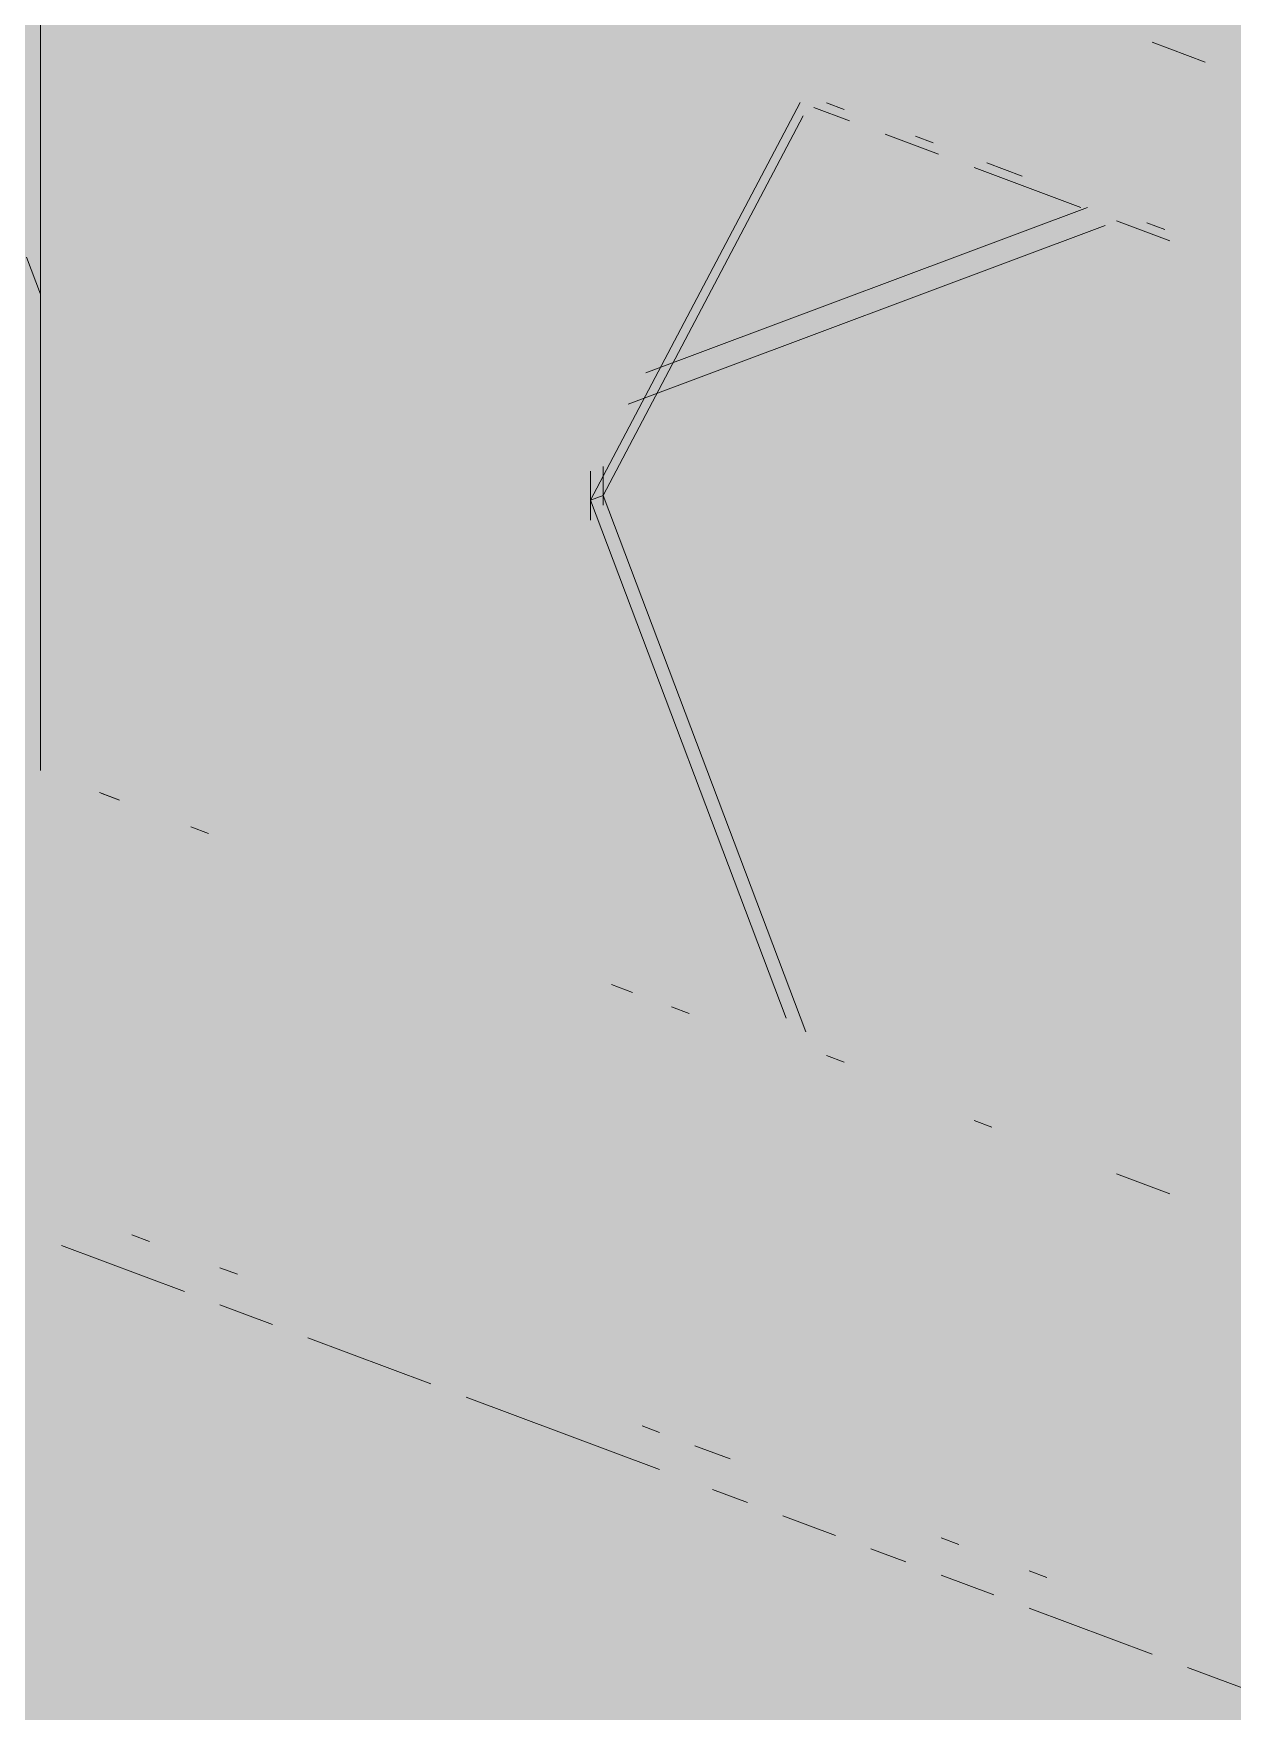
# Paper-space layout '03 3D Building and Roof' of a CAD drawing. Header units: millimetres. Extents: x 5 to 415, y 5 to 292.
# Drawn here: x 162.72 to 166.96, y 95.83 to 101.76 of the extents above; entities that cross this region are included whole.
import ezdxf

# ---------------------------------------------------------------- set-up
doc = ezdxf.new("R2010")
doc.units = ezdxf.units.MM
doc.layers.add('EXISTING', color=7, linetype='Continuous')
doc.layers.add('IMAGES', color=7, linetype='Continuous')

# ---------------------------------------------------------------- blocks, each defined once
blk = doc.blocks.new('SHEET_03')
at = {"layer": 'EXISTING', "color": 250, "lineweight": 9}
for p, q in [((162.7441, 102.523), (162.7441, 99.1563)), ((162.7441, 100.8397), (162.7441, 102.523)), ((166.8599, 101.6599), (166.6733, 101.7298)), ((164.6883, 100.1114), (165.4289, 101.5173)), ((165.585, 101.4921), (165.522, 101.5157)), ((165.4397, 101.47), (164.7327, 100.128)), ((165.4776, 101.499), (165.6034, 101.4519)), ((165.7292, 101.4048), (165.918, 101.3341)), ((165.8995, 101.3743), (165.8366, 101.3979)), ((166.0438, 101.2869), (166.4212, 101.1456)), ((166.214, 101.2565), (166.0882, 101.3036)), ((164.8841, 100.5614), (166.4441, 101.1457)), ((166.5471, 101.0984), (166.7358, 101.0277)), ((166.7173, 101.0679), (166.6544, 101.0915)), ((164.8217, 100.4506), (166.5065, 101.0817)), ((162.6947, 100.9704), (162.7441, 100.8397)), ((162.7441, 99.1563), (162.7441, 100.8397)), ((164.6883, 100.077), (164.6883, 100.2144)), ((164.7327, 100.2311), (164.7327, 100.0936)), ((164.7327, 100.128), (164.7327, 100.1981)), ((164.6883, 100.1815), (164.6883, 100.1114)), ((164.6883, 100.1114), (164.7327, 100.128)), ((164.6883, 100.1114), (164.6883, 100.0412)), ((165.3796, 98.2812), (164.6883, 100.1114)), ((164.7327, 100.128), (165.4487, 98.2325)), ((162.9524, 99.0783), (163.0218, 99.0523)), ((163.0242, 99.0514), (162.9613, 99.0749)), ((163.3387, 98.9335), (163.2758, 98.9571)), ((164.7623, 98.4002), (164.8364, 98.3725)), ((165.0372, 98.2973), (164.9743, 98.3208)), ((165.522, 98.1489), (165.585, 98.1254)), ((166.1067, 97.8966), (166.0438, 97.9202)), ((166.7358, 97.661), (166.5471, 97.7317)), ((163.2536, 97.3149), (162.8183, 97.478)), ((163.067, 97.5159), (163.1292, 97.4926)), ((163.3779, 97.3995), (163.4401, 97.3762)), ((163.5645, 97.1985), (163.3779, 97.2683)), ((164.1241, 96.9888), (163.6888, 97.1519)), ((164.9324, 96.686), (164.2484, 96.9423)), ((164.8702, 96.8404), (164.9324, 96.8171)), ((165.0567, 96.7706), (165.1811, 96.724)), ((165.2433, 96.5696), (165.1189, 96.6162)), ((165.5541, 96.4531), (165.3676, 96.523)), ((165.8029, 96.3599), (165.6785, 96.4065)), ((165.9272, 96.4445), (165.9894, 96.4212)), ((166.1137, 96.2435), (165.9272, 96.3134)), ((166.2381, 96.328), (166.3003, 96.3047)), ((166.6733, 96.0339), (166.2381, 96.1969)), ((167.1708, 95.8475), (166.7977, 95.9873))]:
    blk.add_line(p, q, dxfattribs=at)
at = {"layer": 'IMAGES', "color": 7}
for points in [[(162.6694, 101.3714), (162.8408, 101.3714), (162.6694, 102.5714), (162.8408, 102.5714)], [(162.8408, 100.6857), (163.0121, 100.6857), (162.8408, 102.0571), (163.0121, 102.0571)], [(163.0121, 101.7143), (163.6976, 101.7143), (163.0121, 101.8857), (163.6976, 101.8857)], [(163.6976, 101.7143), (164.0403, 101.7143), (163.6976, 101.8857), (164.0403, 101.8857)], [(164.0403, 101.7143), (164.3831, 101.7143), (164.0403, 101.8857), (164.3831, 101.8857)], [(164.3831, 101.7143), (164.8971, 101.7143), (164.3831, 101.8857), (164.8971, 101.8857)], [(164.8971, 101.7143), (165.0685, 101.7143), (164.8971, 101.8857), (165.0685, 101.8857)], [(165.0685, 101.7143), (165.2399, 101.7143), (165.0685, 101.8857), (165.2399, 101.8857)], [(165.2399, 101.7143), (165.5826, 101.7143), (165.2399, 101.8857), (165.5826, 101.8857)], [(165.5826, 101.7143), (165.9253, 101.7143), (165.5826, 101.8857), (165.9253, 101.8857)], [(165.9253, 101.7143), (166.0967, 101.7143), (165.9253, 101.8857), (166.0967, 101.8857)], [(166.0967, 101.7143), (166.4394, 101.7143), (166.0967, 101.8857), (166.4394, 101.8857)], [(166.4394, 101.7143), (166.7821, 101.7143), (166.4394, 101.8857), (166.7821, 101.8857)], [(166.7821, 101.7143), (166.9535, 101.7143), (166.7821, 101.8857), (166.9535, 101.8857)], [(166.9535, 101.7143), (167.1249, 101.7143), (166.9535, 101.8857), (167.1249, 101.8857)], [(163.0121, 101.5429), (164.0403, 101.5429), (163.0121, 101.7143), (164.0403, 101.7143)], [(164.0403, 101.5429), (164.3831, 101.5429), (164.0403, 101.7143), (164.3831, 101.7143)], [(164.3831, 101.5429), (164.5544, 101.5429), (164.3831, 101.7143), (164.5544, 101.7143)], [(164.5544, 101.5429), (164.7258, 101.5429), (164.5544, 101.7143), (164.7258, 101.7143)], [(164.7258, 101.5429), (164.8971, 101.5429), (164.7258, 101.7143), (164.8971, 101.7143)], [(164.8971, 101.5429), (165.0685, 101.5429), (164.8971, 101.7143), (165.0685, 101.7143)], [(165.0685, 101.5429), (165.2399, 101.5429), (165.0685, 101.7143), (165.2399, 101.7143)], [(165.2399, 101.5429), (165.4112, 101.5429), (165.2399, 101.7143), (165.4112, 101.7143)], [(165.4112, 101.5429), (165.5826, 101.5429), (165.4112, 101.7143), (165.5826, 101.7143)], [(165.5826, 101.5429), (165.754, 101.5429), (165.5826, 101.7143), (165.754, 101.7143)], [(165.754, 101.5429), (165.9253, 101.5429), (165.754, 101.7143), (165.9253, 101.7143)], [(165.9253, 101.5429), (166.0967, 101.5429), (165.9253, 101.7143), (166.0967, 101.7143)], [(166.0967, 101.3714), (166.268, 101.3714), (166.0967, 101.7143), (166.268, 101.7143)], [(166.268, 101.5429), (166.4394, 101.5429), (166.268, 101.7143), (166.4394, 101.7143)], [(166.4394, 101.5429), (166.6108, 101.5429), (166.4394, 101.7143), (166.6108, 101.7143)], [(166.6108, 101.5429), (166.7821, 101.5429), (166.6108, 101.7143), (166.7821, 101.7143)], [(166.7821, 101.5429), (167.1249, 101.5429), (166.7821, 101.7143), (167.1249, 101.7143)], [(163.0121, 101.3714), (164.5544, 101.3714), (163.0121, 101.5429), (164.5544, 101.5429)], [(164.5544, 101.3714), (164.7258, 101.3714), (164.5544, 101.5429), (164.7258, 101.5429)], [(164.7258, 101.3714), (164.8971, 101.3714), (164.7258, 101.5429), (164.8971, 101.5429)], [(164.8971, 101.3714), (165.0685, 101.3714), (164.8971, 101.5429), (165.0685, 101.5429)], [(165.0685, 101.3714), (165.2399, 101.3714), (165.0685, 101.5429), (165.2399, 101.5429)], [(165.2399, 101.2), (165.4112, 101.2), (165.2399, 101.5429), (165.4112, 101.5429)], [(165.4112, 101.3714), (165.5826, 101.3714), (165.4112, 101.5429), (165.5826, 101.5429)], [(165.5826, 101.3714), (165.754, 101.3714), (165.5826, 101.5429), (165.754, 101.5429)], [(165.754, 101.3714), (165.9253, 101.3714), (165.754, 101.5429), (165.9253, 101.5429)], [(165.9253, 101.3714), (166.0967, 101.3714), (165.9253, 101.5429), (166.0967, 101.5429)], [(166.268, 101.3714), (166.4394, 101.3714), (166.268, 101.5429), (166.4394, 101.5429)], [(166.4394, 101.2), (166.6108, 101.2), (166.4394, 101.5429), (166.6108, 101.5429)], [(166.6108, 101.3714), (166.7821, 101.3714), (166.6108, 101.5429), (166.7821, 101.5429)], [(166.7821, 101.3714), (166.9535, 101.3714), (166.7821, 101.5429), (166.9535, 101.5429)], [(166.9535, 101.3714), (167.4676, 101.3714), (166.9535, 101.5429), (167.4676, 101.5429)], [(162.6694, 101.2), (162.8408, 101.2), (162.6694, 101.3714), (162.8408, 101.3714)], [(163.0121, 101.2), (165.0685, 101.2), (163.0121, 101.3714), (165.0685, 101.3714)], [(165.0685, 101.2), (165.2399, 101.2), (165.0685, 101.3714), (165.2399, 101.3714)], [(165.4112, 101.2), (165.5826, 101.2), (165.4112, 101.3714), (165.5826, 101.3714)], [(165.5826, 101.2), (165.754, 101.2), (165.5826, 101.3714), (165.754, 101.3714)], [(165.754, 101.2), (165.9253, 101.2), (165.754, 101.3714), (165.9253, 101.3714)], [(165.9253, 101.2), (166.0967, 101.2), (165.9253, 101.3714), (166.0967, 101.3714)], [(166.0967, 101.2), (166.268, 101.2), (166.0967, 101.3714), (166.268, 101.3714)], [(166.268, 101.2), (166.4394, 101.2), (166.268, 101.3714), (166.4394, 101.3714)], [(166.6108, 101.2), (166.9535, 101.2), (166.6108, 101.3714), (166.9535, 101.3714)], [(166.9535, 101.0286), (167.1249, 101.0286), (166.9535, 101.3714), (167.1249, 101.3714)], [(162.6694, 99.1429), (162.8408, 99.1429), (162.6694, 101.2), (162.8408, 101.2)], [(163.0121, 100.8571), (164.8971, 100.8571), (163.0121, 101.2), (164.8971, 101.2)], [(164.8971, 101.0286), (165.0685, 101.0286), (164.8971, 101.2), (165.0685, 101.2)], [(165.0685, 101.0286), (165.2399, 101.0286), (165.0685, 101.2), (165.2399, 101.2)], [(165.2399, 101.0286), (165.4112, 101.0286), (165.2399, 101.2), (165.4112, 101.2)], [(165.4112, 101.0286), (165.5826, 101.0286), (165.4112, 101.2), (165.5826, 101.2)], [(165.5826, 101.0286), (165.754, 101.0286), (165.5826, 101.2), (165.754, 101.2)], [(165.754, 101.0286), (165.9253, 101.0286), (165.754, 101.2), (165.9253, 101.2)], [(165.9253, 101.0286), (166.0967, 101.0286), (165.9253, 101.2), (166.0967, 101.2)], [(166.0967, 101.0286), (166.268, 101.0286), (166.0967, 101.2), (166.268, 101.2)], [(166.268, 101.0286), (166.6108, 101.0286), (166.268, 101.2), (166.6108, 101.2)], [(166.6108, 101.0286), (166.7821, 101.0286), (166.6108, 101.2), (166.7821, 101.2)], [(166.7821, 101.0286), (166.9535, 101.0286), (166.7821, 101.2), (166.9535, 101.2)], [(164.8971, 100.8571), (165.0685, 100.8571), (164.8971, 101.0286), (165.0685, 101.0286)], [(165.0685, 100.8571), (165.2399, 100.8571), (165.0685, 101.0286), (165.2399, 101.0286)], [(165.2399, 100.8571), (165.4112, 100.8571), (165.2399, 101.0286), (165.4112, 101.0286)], [(165.4112, 100.8571), (165.5826, 100.8571), (165.4112, 101.0286), (165.5826, 101.0286)], [(165.5826, 100.8571), (165.754, 100.8571), (165.5826, 101.0286), (165.754, 101.0286)], [(165.754, 100.8571), (165.9253, 100.8571), (165.754, 101.0286), (165.9253, 101.0286)], [(165.9253, 100.8571), (166.0967, 100.8571), (165.9253, 101.0286), (166.0967, 101.0286)], [(166.0967, 100.8571), (166.268, 100.8571), (166.0967, 101.0286), (166.268, 101.0286)], [(166.268, 100.8571), (166.4394, 100.8571), (166.268, 101.0286), (166.4394, 101.0286)], [(166.4394, 100.8571), (166.6108, 100.8571), (166.4394, 101.0286), (166.6108, 101.0286)], [(166.6108, 100.8571), (166.7821, 100.8571), (166.6108, 101.0286), (166.7821, 101.0286)], [(166.7821, 100.8571), (166.9535, 100.8571), (166.7821, 101.0286), (166.9535, 101.0286)], [(166.9535, 100.8571), (167.1249, 100.8571), (166.9535, 101.0286), (167.1249, 101.0286)], [(163.0121, 100.5143), (164.7258, 100.5143), (163.0121, 100.8571), (164.7258, 100.8571)], [(164.7258, 100.6857), (164.8971, 100.6857), (164.7258, 100.8571), (164.8971, 100.8571)], [(164.8971, 100.6857), (165.0685, 100.6857), (164.8971, 100.8571), (165.0685, 100.8571)], [(165.0685, 100.6857), (165.2399, 100.6857), (165.0685, 100.8571), (165.2399, 100.8571)], [(165.2399, 100.6857), (165.4112, 100.6857), (165.2399, 100.8571), (165.4112, 100.8571)], [(165.4112, 100.6857), (165.5826, 100.6857), (165.4112, 100.8571), (165.5826, 100.8571)], [(165.5826, 100.6857), (165.754, 100.6857), (165.5826, 100.8571), (165.754, 100.8571)], [(165.754, 100.6857), (165.9253, 100.6857), (165.754, 100.8571), (165.9253, 100.8571)], [(165.9253, 100.6857), (166.268, 100.6857), (165.9253, 100.8571), (166.268, 100.8571)], [(166.268, 100.6857), (166.4394, 100.6857), (166.268, 100.8571), (166.4394, 100.8571)], [(166.4394, 100.6857), (166.7821, 100.6857), (166.4394, 100.8571), (166.7821, 100.8571)], [(166.7821, 100.5143), (166.9535, 100.5143), (166.7821, 100.8571), (166.9535, 100.8571)], [(166.9535, 100.6857), (167.2962, 100.6857), (166.9535, 100.8571), (167.2962, 100.8571)], [(162.8408, 100.5143), (163.0121, 100.5143), (162.8408, 100.6857), (163.0121, 100.6857)], [(164.7258, 100.5143), (164.8971, 100.5143), (164.7258, 100.6857), (164.8971, 100.6857)], [(164.8971, 100.5143), (165.0685, 100.5143), (164.8971, 100.6857), (165.0685, 100.6857)], [(165.0685, 100.5143), (165.4112, 100.5143), (165.0685, 100.6857), (165.4112, 100.6857)], [(165.4112, 100.5143), (165.754, 100.5143), (165.4112, 100.6857), (165.754, 100.6857)], [(165.754, 100.5143), (165.9253, 100.5143), (165.754, 100.6857), (165.9253, 100.6857)], [(165.9253, 100.5143), (166.0967, 100.5143), (165.9253, 100.6857), (166.0967, 100.6857)], [(166.0967, 100.5143), (166.7821, 100.5143), (166.0967, 100.6857), (166.7821, 100.6857)], [(166.9535, 100.5143), (167.1249, 100.5143), (166.9535, 100.6857), (167.1249, 100.6857)], [(162.8408, 99.1429), (163.0121, 99.1429), (162.8408, 100.5143), (163.0121, 100.5143)], [(163.0121, 100.3429), (164.5544, 100.3429), (163.0121, 100.5143), (164.5544, 100.5143)], [(164.5544, 100.3429), (164.7258, 100.3429), (164.5544, 100.5143), (164.7258, 100.5143)], [(164.7258, 100.3429), (164.8971, 100.3429), (164.7258, 100.5143), (164.8971, 100.5143)], [(164.8971, 100.3429), (165.0685, 100.3429), (164.8971, 100.5143), (165.0685, 100.5143)], [(165.0685, 100.3429), (165.5826, 100.3429), (165.0685, 100.5143), (165.5826, 100.5143)], [(165.5826, 100.3429), (165.754, 100.3429), (165.5826, 100.5143), (165.754, 100.5143)], [(165.754, 100.3429), (166.7821, 100.3429), (165.754, 100.5143), (166.7821, 100.5143)], [(166.7821, 100.3429), (166.9535, 100.3429), (166.7821, 100.5143), (166.9535, 100.5143)], [(166.9535, 100.3429), (167.1249, 100.3429), (166.9535, 100.5143), (167.1249, 100.5143)], [(163.0121, 99.6571), (164.3831, 99.6571), (163.0121, 100.3429), (164.3831, 100.3429)], [(164.3831, 99.6571), (164.5544, 99.6571), (164.3831, 100.3429), (164.5544, 100.3429)], [(164.5544, 100.1714), (164.7258, 100.1714), (164.5544, 100.3429), (164.7258, 100.3429)], [(164.7258, 100.1714), (164.8971, 100.1714), (164.7258, 100.3429), (164.8971, 100.3429)], [(164.8971, 100.1714), (165.0685, 100.1714), (164.8971, 100.3429), (165.0685, 100.3429)], [(165.0685, 100.1714), (165.2399, 100.1714), (165.0685, 100.3429), (165.2399, 100.3429)], [(165.2399, 100.1714), (166.9535, 100.1714), (165.2399, 100.3429), (166.9535, 100.3429)], [(166.9535, 99.8286), (167.1249, 99.8286), (166.9535, 100.3429), (167.1249, 100.3429)], [(164.5544, 99.8286), (164.7258, 99.8286), (164.5544, 100.1714), (164.7258, 100.1714)], [(164.7258, 99.8286), (164.8971, 99.8286), (164.7258, 100.1714), (164.8971, 100.1714)], [(164.8971, 100), (166.9535, 100), (164.8971, 100.1714), (166.9535, 100.1714)], [(164.8971, 99.8286), (165.0685, 99.8286), (164.8971, 100), (165.0685, 100)], [(165.0685, 99.8286), (166.9535, 99.8286), (165.0685, 100), (166.9535, 100)], [(164.5544, 99.6571), (164.7258, 99.6571), (164.5544, 99.8286), (164.7258, 99.8286)], [(164.7258, 99.6571), (164.8971, 99.6571), (164.7258, 99.8286), (164.8971, 99.8286)], [(164.8971, 99.6571), (165.0685, 99.6571), (164.8971, 99.8286), (165.0685, 99.8286)], [(165.0685, 99.6571), (165.2399, 99.6571), (165.0685, 99.8286), (165.2399, 99.8286)], [(165.2399, 99.4857), (167.1249, 99.4857), (165.2399, 99.8286), (167.1249, 99.8286)], [(163.0121, 99.4857), (164.5544, 99.4857), (163.0121, 99.6571), (164.5544, 99.6571)], [(164.5544, 99.4857), (164.7258, 99.4857), (164.5544, 99.6571), (164.7258, 99.6571)], [(164.7258, 99.4857), (164.8971, 99.4857), (164.7258, 99.6571), (164.8971, 99.6571)], [(164.8971, 99.3143), (165.0685, 99.3143), (164.8971, 99.6571), (165.0685, 99.6571)], [(165.0685, 99.4857), (165.2399, 99.4857), (165.0685, 99.6571), (165.2399, 99.6571)], [(163.0121, 99.3143), (164.7258, 99.3143), (163.0121, 99.4857), (164.7258, 99.4857)], [(164.7258, 99.1429), (164.8971, 99.1429), (164.7258, 99.4857), (164.8971, 99.4857)], [(165.0685, 99.3143), (165.2399, 99.3143), (165.0685, 99.4857), (165.2399, 99.4857)], [(165.2399, 99.3143), (165.4112, 99.3143), (165.2399, 99.4857), (165.4112, 99.4857)], [(165.4112, 98.9714), (167.2962, 98.9714), (165.4112, 99.4857), (167.2962, 99.4857)], [(163.0121, 99.1429), (163.1835, 99.1429), (163.0121, 99.3143), (163.1835, 99.3143)], [(163.1835, 99.1429), (163.3549, 99.1429), (163.1835, 99.3143), (163.3549, 99.3143)], [(163.3549, 99.1429), (164.7258, 99.1429), (163.3549, 99.3143), (164.7258, 99.3143)], [(164.8971, 99.1429), (165.0685, 99.1429), (164.8971, 99.3143), (165.0685, 99.3143)], [(165.0685, 99.1429), (165.4112, 99.1429), (165.0685, 99.3143), (165.4112, 99.3143)], [(162.6694, 98.9714), (163.0121, 98.9714), (162.6694, 99.1429), (163.0121, 99.1429)], [(163.0121, 98.8), (163.1835, 98.8), (163.0121, 99.1429), (163.1835, 99.1429)], [(163.1835, 98.9714), (163.3549, 98.9714), (163.1835, 99.1429), (163.3549, 99.1429)], [(163.3549, 98.9714), (163.5262, 98.9714), (163.3549, 99.1429), (163.5262, 99.1429)], [(163.5262, 98.9714), (163.6976, 98.9714), (163.5262, 99.1429), (163.6976, 99.1429)], [(163.6976, 98.9714), (164.7258, 98.9714), (163.6976, 99.1429), (164.7258, 99.1429)], [(164.7258, 98.9714), (164.8971, 98.9714), (164.7258, 99.1429), (164.8971, 99.1429)], [(164.8971, 98.9714), (165.0685, 98.9714), (164.8971, 99.1429), (165.0685, 99.1429)], [(165.0685, 98.9714), (165.2399, 98.9714), (165.0685, 99.1429), (165.2399, 99.1429)], [(165.2399, 98.9714), (165.4112, 98.9714), (165.2399, 99.1429), (165.4112, 99.1429)], [(162.6694, 98.8), (162.8408, 98.8), (162.6694, 98.9714), (162.8408, 98.9714)], [(162.8408, 98.8), (163.0121, 98.8), (162.8408, 98.9714), (163.0121, 98.9714)], [(163.1835, 98.8), (163.3549, 98.8), (163.1835, 98.9714), (163.3549, 98.9714)], [(163.3549, 98.8), (163.5262, 98.8), (163.3549, 98.9714), (163.5262, 98.9714)], [(163.5262, 98.8), (163.6976, 98.8), (163.5262, 98.9714), (163.6976, 98.9714)], [(163.6976, 98.8), (163.869, 98.8), (163.6976, 98.9714), (163.869, 98.9714)], [(163.869, 98.8), (164.0403, 98.8), (163.869, 98.9714), (164.0403, 98.9714)], [(164.0403, 98.8), (164.2117, 98.8), (164.0403, 98.9714), (164.2117, 98.9714)], [(164.2117, 98.8), (164.8971, 98.8), (164.2117, 98.9714), (164.8971, 98.9714)], [(164.8971, 98.6286), (165.0685, 98.6286), (164.8971, 98.9714), (165.0685, 98.9714)], [(165.0685, 98.8), (165.2399, 98.8), (165.0685, 98.9714), (165.2399, 98.9714)], [(165.2399, 98.8), (165.5826, 98.8), (165.2399, 98.9714), (165.5826, 98.9714)], [(165.5826, 98.6286), (167.2962, 98.6286), (165.5826, 98.9714), (167.2962, 98.9714)], [(161.4699, 98.6286), (162.8408, 98.6286), (161.4699, 98.8), (162.8408, 98.8)], [(162.8408, 98.6286), (163.0121, 98.6286), (162.8408, 98.8), (163.0121, 98.8)], [(163.0121, 98.6286), (163.1835, 98.6286), (163.0121, 98.8), (163.1835, 98.8)], [(163.1835, 98.6286), (163.5262, 98.6286), (163.1835, 98.8), (163.5262, 98.8)], [(163.5262, 98.6286), (163.6976, 98.6286), (163.5262, 98.8), (163.6976, 98.8)], [(163.6976, 98.4571), (163.869, 98.4571), (163.6976, 98.8), (163.869, 98.8)], [(163.869, 98.6286), (164.0403, 98.6286), (163.869, 98.8), (164.0403, 98.8)], [(164.0403, 98.6286), (164.2117, 98.6286), (164.0403, 98.8), (164.2117, 98.8)], [(164.2117, 98.6286), (164.3831, 98.6286), (164.2117, 98.8), (164.3831, 98.8)], [(164.3831, 98.6286), (164.5544, 98.6286), (164.3831, 98.8), (164.5544, 98.8)], [(164.5544, 98.6286), (164.7258, 98.6286), (164.5544, 98.8), (164.7258, 98.8)], [(164.7258, 98.6286), (164.8971, 98.6286), (164.7258, 98.8), (164.8971, 98.8)], [(165.0685, 98.6286), (165.2399, 98.6286), (165.0685, 98.8), (165.2399, 98.8)], [(165.2399, 98.6286), (165.4112, 98.6286), (165.2399, 98.8), (165.4112, 98.8)], [(165.4112, 98.6286), (165.5826, 98.6286), (165.4112, 98.8), (165.5826, 98.8)], [(161.8126, 98.4571), (163.3549, 98.4571), (161.8126, 98.6286), (163.3549, 98.6286)], [(163.3549, 98.4571), (163.5262, 98.4571), (163.3549, 98.6286), (163.5262, 98.6286)], [(163.5262, 98.4571), (163.6976, 98.4571), (163.5262, 98.6286), (163.6976, 98.6286)], [(163.869, 98.4571), (164.0403, 98.4571), (163.869, 98.6286), (164.0403, 98.6286)], [(164.0403, 98.4571), (164.2117, 98.4571), (164.0403, 98.6286), (164.2117, 98.6286)], [(164.2117, 98.4571), (164.3831, 98.4571), (164.2117, 98.6286), (164.3831, 98.6286)], [(164.3831, 98.4571), (164.5544, 98.4571), (164.3831, 98.6286), (164.5544, 98.6286)], [(164.5544, 98.4571), (164.7258, 98.4571), (164.5544, 98.6286), (164.7258, 98.6286)], [(164.7258, 98.4571), (164.8971, 98.4571), (164.7258, 98.6286), (164.8971, 98.6286)], [(164.8971, 98.4571), (165.0685, 98.4571), (164.8971, 98.6286), (165.0685, 98.6286)], [(165.0685, 98.4571), (165.2399, 98.4571), (165.0685, 98.6286), (165.2399, 98.6286)], [(165.2399, 98.4571), (165.4112, 98.4571), (165.2399, 98.6286), (165.4112, 98.6286)], [(165.4112, 98.4571), (165.5826, 98.4571), (165.4112, 98.6286), (165.5826, 98.6286)], [(165.5826, 98.2857), (165.754, 98.2857), (165.5826, 98.6286), (165.754, 98.6286)], [(165.754, 98.4571), (167.1249, 98.4571), (165.754, 98.6286), (167.1249, 98.6286)], [(161.984, 98.2857), (163.869, 98.2857), (161.984, 98.4571), (163.869, 98.4571)], [(163.869, 98.2857), (164.2117, 98.2857), (163.869, 98.4571), (164.2117, 98.4571)], [(164.2117, 98.2857), (164.3831, 98.2857), (164.2117, 98.4571), (164.3831, 98.4571)], [(164.3831, 98.2857), (164.5544, 98.2857), (164.3831, 98.4571), (164.5544, 98.4571)], [(164.5544, 98.2857), (164.7258, 98.2857), (164.5544, 98.4571), (164.7258, 98.4571)], [(164.7258, 98.2857), (164.8971, 98.2857), (164.7258, 98.4571), (164.8971, 98.4571)], [(164.8971, 98.2857), (165.0685, 98.2857), (164.8971, 98.4571), (165.0685, 98.4571)], [(165.0685, 98.2857), (165.2399, 98.2857), (165.0685, 98.4571), (165.2399, 98.4571)], [(165.2399, 98.2857), (165.4112, 98.2857), (165.2399, 98.4571), (165.4112, 98.4571)], [(165.4112, 98.2857), (165.5826, 98.2857), (165.4112, 98.4571), (165.5826, 98.4571)], [(165.754, 98.2857), (166.9535, 98.2857), (165.754, 98.4571), (166.9535, 98.4571)], [(166.9535, 97.9429), (167.1249, 97.9429), (166.9535, 98.4571), (167.1249, 98.4571)], [(162.6694, 98.1143), (163.0121, 98.1143), (162.6694, 98.2857), (163.0121, 98.2857)], [(163.0121, 98.1143), (164.3831, 98.1143), (163.0121, 98.2857), (164.3831, 98.2857)], [(164.3831, 98.1143), (164.5544, 98.1143), (164.3831, 98.2857), (164.5544, 98.2857)], [(164.5544, 98.1143), (164.7258, 98.1143), (164.5544, 98.2857), (164.7258, 98.2857)], [(164.7258, 98.1143), (164.8971, 98.1143), (164.7258, 98.2857), (164.8971, 98.2857)], [(164.8971, 98.1143), (165.0685, 98.1143), (164.8971, 98.2857), (165.0685, 98.2857)], [(165.0685, 98.1143), (165.2399, 98.1143), (165.0685, 98.2857), (165.2399, 98.2857)], [(165.2399, 98.1143), (165.4112, 98.1143), (165.2399, 98.2857), (165.4112, 98.2857)], [(165.4112, 98.1143), (165.5826, 98.1143), (165.4112, 98.2857), (165.5826, 98.2857)], [(165.5826, 98.1143), (166.0967, 98.1143), (165.5826, 98.2857), (166.0967, 98.2857)], [(166.0967, 98.1143), (166.268, 98.1143), (166.0967, 98.2857), (166.268, 98.2857)], [(166.268, 98.1143), (166.9535, 98.1143), (166.268, 98.2857), (166.9535, 98.2857)], [(162.6694, 97.9429), (162.8408, 97.9429), (162.6694, 98.1143), (162.8408, 98.1143)], [(162.8408, 97.9429), (163.0121, 97.9429), (162.8408, 98.1143), (163.0121, 98.1143)], [(163.0121, 97.9429), (163.1835, 97.9429), (163.0121, 98.1143), (163.1835, 98.1143)], [(163.1835, 97.9429), (164.7258, 97.9429), (163.1835, 98.1143), (164.7258, 98.1143)], [(164.7258, 97.9429), (164.8971, 97.9429), (164.7258, 98.1143), (164.8971, 98.1143)], [(164.8971, 97.9429), (165.0685, 97.9429), (164.8971, 98.1143), (165.0685, 98.1143)], [(165.0685, 97.9429), (165.2399, 97.9429), (165.0685, 98.1143), (165.2399, 98.1143)], [(165.2399, 97.9429), (165.4112, 97.9429), (165.2399, 98.1143), (165.4112, 98.1143)], [(165.4112, 97.9429), (165.5826, 97.9429), (165.4112, 98.1143), (165.5826, 98.1143)], [(165.5826, 97.9429), (165.754, 97.9429), (165.5826, 98.1143), (165.754, 98.1143)], [(165.754, 97.9429), (165.9253, 97.9429), (165.754, 98.1143), (165.9253, 98.1143)], [(165.9253, 97.9429), (166.268, 97.9429), (165.9253, 98.1143), (166.268, 98.1143)], [(166.268, 97.9429), (166.4394, 97.9429), (166.268, 98.1143), (166.4394, 98.1143)], [(166.4394, 97.9429), (166.6108, 97.9429), (166.4394, 98.1143), (166.6108, 98.1143)], [(166.6108, 97.9429), (166.9535, 97.9429), (166.6108, 98.1143), (166.9535, 98.1143)], [(162.4981, 97.7714), (163.1835, 97.7714), (162.4981, 97.9429), (163.1835, 97.9429)], [(163.1835, 97.7714), (163.5262, 97.7714), (163.1835, 97.9429), (163.5262, 97.9429)], [(163.5262, 97.7714), (165.2399, 97.7714), (163.5262, 97.9429), (165.2399, 97.9429)], [(165.2399, 97.7714), (165.5826, 97.7714), (165.2399, 97.9429), (165.5826, 97.9429)], [(165.5826, 97.7714), (165.754, 97.7714), (165.5826, 97.9429), (165.754, 97.9429)], [(165.754, 97.7714), (165.9253, 97.7714), (165.754, 97.9429), (165.9253, 97.9429)], [(165.9253, 97.7714), (166.0967, 97.7714), (165.9253, 97.9429), (166.0967, 97.9429)], [(166.0967, 97.7714), (166.268, 97.7714), (166.0967, 97.9429), (166.268, 97.9429)], [(166.268, 97.7714), (166.4394, 97.7714), (166.268, 97.9429), (166.4394, 97.9429)], [(166.4394, 97.7714), (166.7821, 97.7714), (166.4394, 97.9429), (166.7821, 97.9429)], [(166.7821, 97.7714), (166.9535, 97.7714), (166.7821, 97.9429), (166.9535, 97.9429)], [(166.9535, 97.7714), (167.1249, 97.7714), (166.9535, 97.9429), (167.1249, 97.9429)], [(162.6694, 97.6), (162.8408, 97.6), (162.6694, 97.7714), (162.8408, 97.7714)], [(162.8408, 97.6), (163.1835, 97.6), (162.8408, 97.7714), (163.1835, 97.7714)], [(163.1835, 97.6), (163.3549, 97.6), (163.1835, 97.7714), (163.3549, 97.7714)], [(163.3549, 97.6), (163.6976, 97.6), (163.3549, 97.7714), (163.6976, 97.7714)], [(163.6976, 97.4286), (163.869, 97.4286), (163.6976, 97.7714), (163.869, 97.7714)], [(163.869, 97.6), (164.0403, 97.6), (163.869, 97.7714), (164.0403, 97.7714)], [(164.0403, 97.6), (164.3831, 97.6), (164.0403, 97.7714), (164.3831, 97.7714)], [(164.3831, 97.6), (164.7258, 97.6), (164.3831, 97.7714), (164.7258, 97.7714)], [(164.7258, 97.6), (165.754, 97.6), (164.7258, 97.7714), (165.754, 97.7714)], [(165.754, 97.6), (165.9253, 97.6), (165.754, 97.7714), (165.9253, 97.7714)], [(165.9253, 97.6), (166.0967, 97.6), (165.9253, 97.7714), (166.0967, 97.7714)], [(166.0967, 97.6), (166.4394, 97.6), (166.0967, 97.7714), (166.4394, 97.7714)], [(166.4394, 97.6), (166.6108, 97.6), (166.4394, 97.7714), (166.6108, 97.7714)], [(166.6108, 97.6), (166.7821, 97.6), (166.6108, 97.7714), (166.7821, 97.7714)], [(166.7821, 97.6), (166.9535, 97.6), (166.7821, 97.7714), (166.9535, 97.7714)], [(166.9535, 97.6), (167.1249, 97.6), (166.9535, 97.7714), (167.1249, 97.7714)], [(162.3267, 97.4286), (163.0121, 97.4286), (162.3267, 97.6), (163.0121, 97.6)], [(163.0121, 97.4286), (163.1835, 97.4286), (163.0121, 97.6), (163.1835, 97.6)], [(163.1835, 97.4286), (163.3549, 97.4286), (163.1835, 97.6), (163.3549, 97.6)], [(163.3549, 97.4286), (163.5262, 97.4286), (163.3549, 97.6), (163.5262, 97.6)], [(163.5262, 97.4286), (163.6976, 97.4286), (163.5262, 97.6), (163.6976, 97.6)], [(163.869, 97.4286), (164.0403, 97.4286), (163.869, 97.6), (164.0403, 97.6)], [(164.0403, 97.2571), (164.3831, 97.2571), (164.0403, 97.6), (164.3831, 97.6)], [(164.3831, 97.4286), (164.7258, 97.4286), (164.3831, 97.6), (164.7258, 97.6)], [(164.7258, 97.2571), (164.8971, 97.2571), (164.7258, 97.6), (164.8971, 97.6)], [(164.8971, 97.4286), (166.0967, 97.4286), (164.8971, 97.6), (166.0967, 97.6)], [(166.0967, 97.4286), (166.4394, 97.4286), (166.0967, 97.6), (166.4394, 97.6)], [(166.4394, 97.4286), (166.6108, 97.4286), (166.4394, 97.6), (166.6108, 97.6)], [(166.6108, 97.4286), (166.9535, 97.4286), (166.6108, 97.6), (166.9535, 97.6)], [(166.9535, 97.4286), (167.1249, 97.4286), (166.9535, 97.6), (167.1249, 97.6)], [(162.6694, 97.2571), (162.8408, 97.2571), (162.6694, 97.4286), (162.8408, 97.4286)], [(162.8408, 97.2571), (163.1835, 97.2571), (162.8408, 97.4286), (163.1835, 97.4286)], [(163.1835, 97.2571), (163.3549, 97.2571), (163.1835, 97.4286), (163.3549, 97.4286)], [(163.3549, 97.2571), (163.6976, 97.2571), (163.3549, 97.4286), (163.6976, 97.4286)], [(163.6976, 97.2571), (163.869, 97.2571), (163.6976, 97.4286), (163.869, 97.4286)], [(163.869, 97.2571), (164.0403, 97.2571), (163.869, 97.4286), (164.0403, 97.4286)], [(164.3831, 97.2571), (164.5544, 97.2571), (164.3831, 97.4286), (164.5544, 97.4286)], [(164.5544, 97.2571), (164.7258, 97.2571), (164.5544, 97.4286), (164.7258, 97.4286)], [(164.8971, 97.2571), (166.6108, 97.2571), (164.8971, 97.4286), (166.6108, 97.4286)], [(166.6108, 97.2571), (166.9535, 97.2571), (166.6108, 97.4286), (166.9535, 97.4286)], [(166.9535, 97.2571), (167.1249, 97.2571), (166.9535, 97.4286), (167.1249, 97.4286)], [(162.6694, 97.0857), (162.8408, 97.0857), (162.6694, 97.2571), (162.8408, 97.2571)], [(162.8408, 97.0857), (163.0121, 97.0857), (162.8408, 97.2571), (163.0121, 97.2571)], [(163.0121, 97.0857), (163.1835, 97.0857), (163.0121, 97.2571), (163.1835, 97.2571)], [(163.1835, 97.0857), (163.3549, 97.0857), (163.1835, 97.2571), (163.3549, 97.2571)], [(163.3549, 97.0857), (163.5262, 97.0857), (163.3549, 97.2571), (163.5262, 97.2571)], [(163.5262, 97.0857), (163.6976, 97.0857), (163.5262, 97.2571), (163.6976, 97.2571)], [(163.6976, 97.0857), (163.869, 97.0857), (163.6976, 97.2571), (163.869, 97.2571)], [(163.869, 97.0857), (164.2117, 97.0857), (163.869, 97.2571), (164.2117, 97.2571)], [(164.2117, 97.0857), (164.3831, 97.0857), (164.2117, 97.2571), (164.3831, 97.2571)], [(164.3831, 97.0857), (164.5544, 97.0857), (164.3831, 97.2571), (164.5544, 97.2571)], [(164.5544, 96.9143), (164.7258, 96.9143), (164.5544, 97.2571), (164.7258, 97.2571)], [(164.7258, 97.0857), (165.0685, 97.0857), (164.7258, 97.2571), (165.0685, 97.2571)], [(165.0685, 97.0857), (165.2399, 97.0857), (165.0685, 97.2571), (165.2399, 97.2571)], [(165.2399, 97.0857), (166.9535, 97.0857), (165.2399, 97.2571), (166.9535, 97.2571)], [(166.9535, 97.0857), (167.4676, 97.0857), (166.9535, 97.2571), (167.4676, 97.2571)], [(154.1013, 96.9143), (163.0121, 96.9143), (154.1013, 97.0857), (163.0121, 97.0857)], [(163.0121, 96.9143), (163.5262, 96.9143), (163.0121, 97.0857), (163.5262, 97.0857)], [(163.5262, 96.9143), (163.6976, 96.9143), (163.5262, 97.0857), (163.6976, 97.0857)], [(163.6976, 96.9143), (163.869, 96.9143), (163.6976, 97.0857), (163.869, 97.0857)], [(163.869, 96.9143), (164.2117, 96.9143), (163.869, 97.0857), (164.2117, 97.0857)], [(164.2117, 96.9143), (164.3831, 96.9143), (164.2117, 97.0857), (164.3831, 97.0857)], [(164.3831, 96.9143), (164.5544, 96.9143), (164.3831, 97.0857), (164.5544, 97.0857)], [(164.7258, 96.9143), (164.8971, 96.9143), (164.7258, 97.0857), (164.8971, 97.0857)], [(164.8971, 96.9143), (165.0685, 96.9143), (164.8971, 97.0857), (165.0685, 97.0857)], [(165.0685, 96.9143), (165.2399, 96.9143), (165.0685, 97.0857), (165.2399, 97.0857)], [(165.2399, 96.9143), (165.4112, 96.9143), (165.2399, 97.0857), (165.4112, 97.0857)], [(165.4112, 96.9143), (165.754, 96.9143), (165.4112, 97.0857), (165.754, 97.0857)], [(165.754, 96.9143), (166.0967, 96.9143), (165.754, 97.0857), (166.0967, 97.0857)], [(166.0967, 96.9143), (166.4394, 96.9143), (166.0967, 97.0857), (166.4394, 97.0857)], [(166.4394, 96.9143), (167.4676, 96.9143), (166.4394, 97.0857), (167.4676, 97.0857)], [(153.5872, 96.7429), (163.5262, 96.7429), (153.5872, 96.9143), (163.5262, 96.9143)], [(163.5262, 96.7429), (163.6976, 96.7429), (163.5262, 96.9143), (163.6976, 96.9143)], [(163.6976, 96.7429), (163.869, 96.7429), (163.6976, 96.9143), (163.869, 96.9143)], [(163.869, 96.7429), (164.0403, 96.7429), (163.869, 96.9143), (164.0403, 96.9143)], [(164.0403, 96.7429), (164.2117, 96.7429), (164.0403, 96.9143), (164.2117, 96.9143)], [(164.2117, 96.7429), (164.8971, 96.7429), (164.2117, 96.9143), (164.8971, 96.9143)], [(164.8971, 96.7429), (165.2399, 96.7429), (164.8971, 96.9143), (165.2399, 96.9143)], [(165.2399, 96.7429), (165.9253, 96.7429), (165.2399, 96.9143), (165.9253, 96.9143)], [(165.9253, 96.7429), (166.0967, 96.7429), (165.9253, 96.9143), (166.0967, 96.9143)], [(166.0967, 96.7429), (166.4394, 96.7429), (166.0967, 96.9143), (166.4394, 96.9143)], [(166.4394, 96.7429), (166.6108, 96.7429), (166.4394, 96.9143), (166.6108, 96.9143)], [(166.6108, 96.7429), (167.9817, 96.7429), (166.6108, 96.9143), (167.9817, 96.9143)], [(153.4158, 96.5714), (163.869, 96.5714), (153.4158, 96.7429), (163.869, 96.7429)], [(163.869, 96.5714), (164.2117, 96.5714), (163.869, 96.7429), (164.2117, 96.7429)], [(164.2117, 96.5714), (164.3831, 96.5714), (164.2117, 96.7429), (164.3831, 96.7429)], [(164.3831, 96.5714), (164.5544, 96.5714), (164.3831, 96.7429), (164.5544, 96.7429)], [(164.5544, 96.5714), (164.7258, 96.5714), (164.5544, 96.7429), (164.7258, 96.7429)], [(164.7258, 96.5714), (164.8971, 96.5714), (164.7258, 96.7429), (164.8971, 96.7429)], [(164.8971, 96.5714), (165.0685, 96.5714), (164.8971, 96.7429), (165.0685, 96.7429)], [(165.0685, 96.5714), (165.2399, 96.5714), (165.0685, 96.7429), (165.2399, 96.7429)], [(165.2399, 96.5714), (165.4112, 96.5714), (165.2399, 96.7429), (165.4112, 96.7429)], [(165.4112, 96.5714), (165.5826, 96.5714), (165.4112, 96.7429), (165.5826, 96.7429)], [(165.5826, 96.5714), (165.754, 96.5714), (165.5826, 96.7429), (165.754, 96.7429)], [(165.754, 96.5714), (165.9253, 96.5714), (165.754, 96.7429), (165.9253, 96.7429)], [(165.9253, 96.5714), (166.0967, 96.5714), (165.9253, 96.7429), (166.0967, 96.7429)], [(166.0967, 96.5714), (166.268, 96.5714), (166.0967, 96.7429), (166.268, 96.7429)], [(166.268, 96.5714), (166.4394, 96.5714), (166.268, 96.7429), (166.4394, 96.7429)], [(166.4394, 96.5714), (166.6108, 96.5714), (166.4394, 96.7429), (166.6108, 96.7429)], [(166.6108, 96.5714), (166.7821, 96.5714), (166.6108, 96.7429), (166.7821, 96.7429)], [(166.7821, 96.5714), (168.3244, 96.5714), (166.7821, 96.7429), (168.3244, 96.7429)], [(152.7304, 96.4), (164.3831, 96.4), (152.7304, 96.5714), (164.3831, 96.5714)], [(164.3831, 96.4), (164.5544, 96.4), (164.3831, 96.5714), (164.5544, 96.5714)], [(164.5544, 96.4), (164.7258, 96.4), (164.5544, 96.5714), (164.7258, 96.5714)], [(164.7258, 96.4), (164.8971, 96.4), (164.7258, 96.5714), (164.8971, 96.5714)], [(164.8971, 96.4), (165.0685, 96.4), (164.8971, 96.5714), (165.0685, 96.5714)], [(165.0685, 96.4), (165.2399, 96.4), (165.0685, 96.5714), (165.2399, 96.5714)], [(165.2399, 96.4), (165.4112, 96.4), (165.2399, 96.5714), (165.4112, 96.5714)], [(165.4112, 96.4), (165.5826, 96.4), (165.4112, 96.5714), (165.5826, 96.5714)], [(165.5826, 96.4), (165.9253, 96.4), (165.5826, 96.5714), (165.9253, 96.5714)], [(165.9253, 96.4), (166.0967, 96.4), (165.9253, 96.5714), (166.0967, 96.5714)], [(166.0967, 96.4), (166.268, 96.4), (166.0967, 96.5714), (166.268, 96.5714)], [(166.268, 96.4), (166.6108, 96.4), (166.268, 96.5714), (166.6108, 96.5714)], [(166.6108, 96.4), (166.7821, 96.4), (166.6108, 96.5714), (166.7821, 96.5714)], [(166.7821, 96.4), (166.9535, 96.4), (166.7821, 96.5714), (166.9535, 96.5714)], [(166.9535, 96.4), (167.1249, 96.4), (166.9535, 96.5714), (167.1249, 96.5714)], [(152.2163, 96.2286), (165.0685, 96.2286), (152.2163, 96.4), (165.0685, 96.4)], [(165.0685, 96.2286), (165.2399, 96.2286), (165.0685, 96.4), (165.2399, 96.4)], [(165.2399, 96.2286), (165.5826, 96.2286), (165.2399, 96.4), (165.5826, 96.4)], [(165.5826, 96.2286), (165.754, 96.2286), (165.5826, 96.4), (165.754, 96.4)], [(165.754, 96.2286), (166.268, 96.2286), (165.754, 96.4), (166.268, 96.4)], [(166.268, 96.2286), (166.4394, 96.2286), (166.268, 96.4), (166.4394, 96.4)], [(166.4394, 96.2286), (166.6108, 96.2286), (166.4394, 96.4), (166.6108, 96.4)], [(166.6108, 96.2286), (166.7821, 96.2286), (166.6108, 96.4), (166.7821, 96.4)], [(166.7821, 96.2286), (167.2962, 96.2286), (166.7821, 96.4), (167.2962, 96.4)], [(151.8735, 96.0571), (165.2399, 96.0571), (151.8735, 96.2286), (165.2399, 96.2286)], [(165.2399, 96.0571), (165.4112, 96.0571), (165.2399, 96.2286), (165.4112, 96.2286)], [(165.4112, 96.0571), (165.754, 96.0571), (165.4112, 96.2286), (165.754, 96.2286)], [(165.754, 96.0571), (165.9253, 96.0571), (165.754, 96.2286), (165.9253, 96.2286)], [(165.9253, 96.0571), (166.0967, 96.0571), (165.9253, 96.2286), (166.0967, 96.2286)], [(166.0967, 96.0571), (166.268, 96.0571), (166.0967, 96.2286), (166.268, 96.2286)], [(166.268, 96.0571), (166.6108, 96.0571), (166.268, 96.2286), (166.6108, 96.2286)], [(166.6108, 95.8857), (166.7821, 95.8857), (166.6108, 96.2286), (166.7821, 96.2286)], [(166.7821, 96.0571), (167.1249, 96.0571), (166.7821, 96.2286), (167.1249, 96.2286)], [(152.2163, 95.8857), (165.754, 95.8857), (152.2163, 96.0571), (165.754, 96.0571)], [(165.754, 95.8857), (165.9253, 95.8857), (165.754, 96.0571), (165.9253, 96.0571)], [(165.9253, 95.8857), (166.0967, 95.8857), (165.9253, 96.0571), (166.0967, 96.0571)], [(166.0967, 95.8857), (166.268, 95.8857), (166.0967, 96.0571), (166.268, 96.0571)], [(166.268, 95.8857), (166.4394, 95.8857), (166.268, 96.0571), (166.4394, 96.0571)], [(166.4394, 95.8857), (166.6108, 95.8857), (166.4394, 96.0571), (166.6108, 96.0571)], [(166.7821, 95.8857), (166.9535, 95.8857), (166.7821, 96.0571), (166.9535, 96.0571)], [(166.9535, 95.8857), (167.1249, 95.8857), (166.9535, 96.0571), (167.1249, 96.0571)], [(152.559, 95.7143), (166.268, 95.7143), (152.559, 95.8857), (166.268, 95.8857)], [(166.268, 95.7143), (166.4394, 95.7143), (166.268, 95.8857), (166.4394, 95.8857)], [(166.4394, 95.7143), (166.7821, 95.7143), (166.4394, 95.8857), (166.7821, 95.8857)], [(166.7821, 95.7143), (166.9535, 95.7143), (166.7821, 95.8857), (166.9535, 95.8857)], [(166.9535, 95.7143), (167.2962, 95.7143), (166.9535, 95.8857), (167.2962, 95.8857)]]:
    blk.add_solid(points, dxfattribs=at)

psp = doc.layouts.new('03 3D Building and Roof')

# ---------------------------------------------------------------- block references
psp.add_blockref('SHEET_03', (0, 0))

doc.saveas('drawing.dxf')
